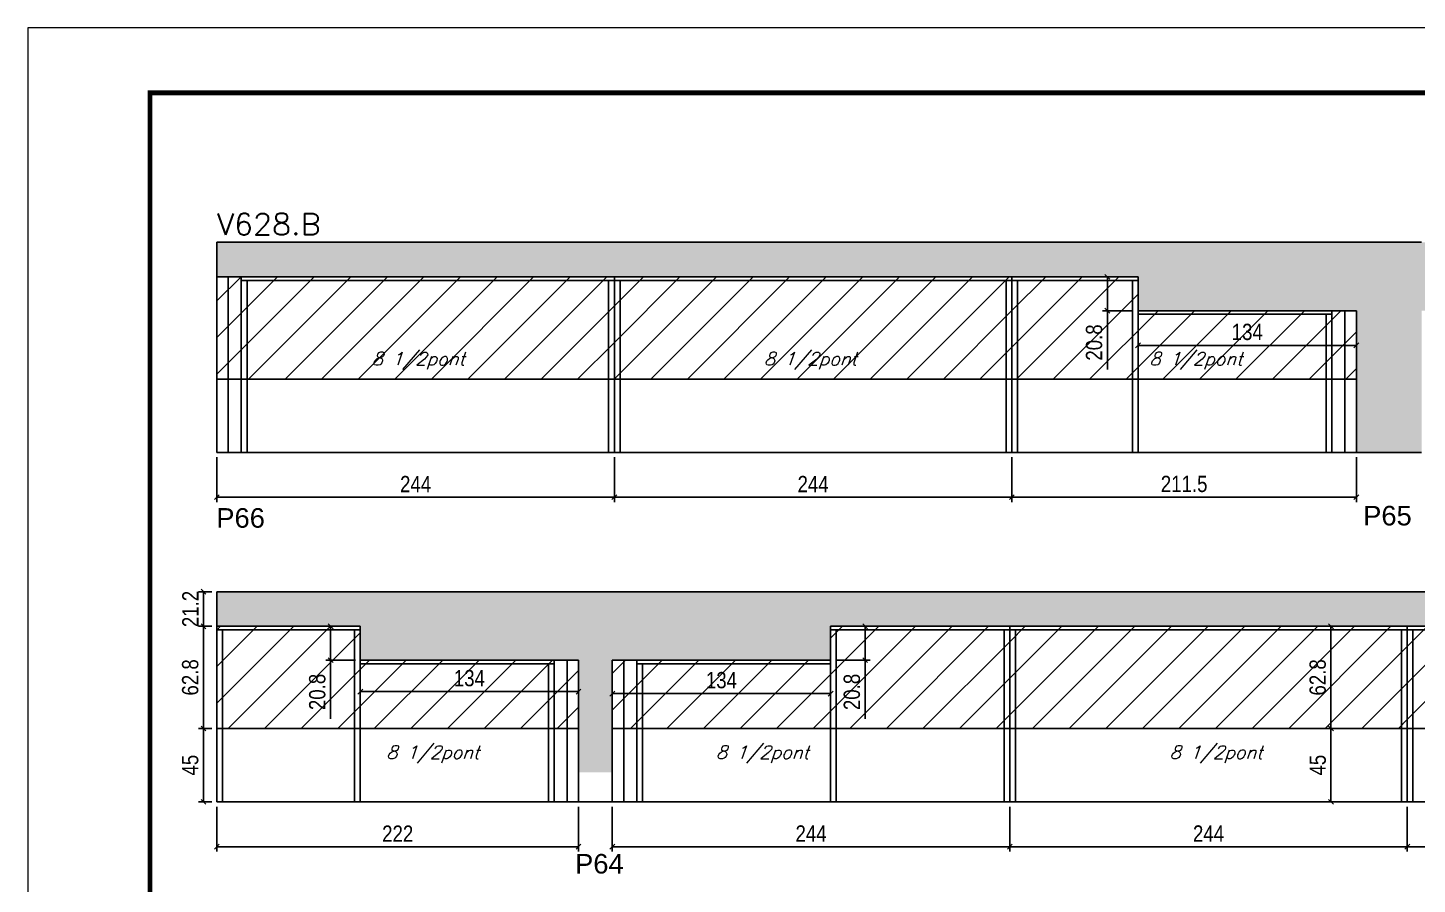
# Model space of a CAD drawing. Extents: x -20960 to -5926, y -2106 to 21915.
# Drawn here: x -12207 to -11354, y 12201 to 12727 of the extents above; entities that cross this region are included whole.
import ezdxf

# ---------------------------------------------------------------- set-up
doc = ezdxf.new("R2010")
doc.units = 0
doc.linetypes.add('DASHED', pattern=[0.75, 0.5, -0.25])
for name, color, linetype in [('5', 5, 'Continuous'), ('COTA', 241, 'Continuous'), ('Painéis', 200, 'Continuous'), ('Reaproveitamento', 251, 'Continuous'), ('SARR_2.2x7', 40, 'Continuous'), ('SARR_3.5x7', 81, 'Continuous'), ('texto', 7, 'Continuous')]:
    doc.layers.add(name, color=color, linetype=linetype)
for name, color, linetype, lineweight in [('Folhas', 255, 'Continuous', 9), ('SARRAFO DE PRESSAO', 251, 'DASHED', 9), ('Texto Seção', 7, 'Continuous', 15)]:
    doc.layers.add(name, color=color, linetype=linetype, lineweight=lineweight)
doc.styles.add('COTA TECNICA', font='techl___.ttf', dxfattribs={"height": 10})
doc.styles.add('REGUA-120', font='ROMANS.shx', dxfattribs={"height": 15})
doc.styles.add('Romans', font='romans.shx')
doc.styles.get("Standard").update_dxf_attribs({"font": 'arial.ttf'})
doc.dimstyles.new('PAINEL', dxfattribs={"dimtxt": 10, "dimasz": 3, "dimexe": 3, "dimexo": 3, "dimgap": 3, "dimtad": 1, "dimdec": 1, "dimzin": 12, "dimdsep": 46, "dimtxsty": 'COTA TECNICA', "dimblk1": 'OBLIQUE', "dimblk2": 'OBLIQUE', "dimsah": 1, "dimcen": 0.9, "dimclrd": 4, "dimclre": 4, "dimclrt": 240, "dimadec": 1, "dimazin": 3, "dimtfac": 1, "dimtdec": 1, "dimtmove": 0, "dimatfit": 3, "dimfxl": 1, "dimtolj": 1, "dimtzin": 12, "dimarcsym": 0})
pattern_1 = [(45, (-13.5, -4594.3), (-11.22532, 11.22532), [])]

# ---------------------------------------------------------------- blocks, each defined once
blk = doc.blocks.new('9999999999')
at = {"layer": 'Folhas'}
blk.add_lwpolyline([(98138.98, 34190.21), (99623.98, 34190.21), (99623.98, 35240.21), (98138.98, 35240.21)], close=True, dxfattribs=at)
at = {"layer": 'Folhas', "color": 30, "const_width": 3}
blk.add_lwpolyline([(98213.98, 34230.21), (99583.98, 34230.21), (99583.98, 35200.21), (98213.98, 35200.21)], close=True, dxfattribs=at)
blk = doc.blocks.new('_Oblique')
at = {"color": 0, "linetype": 'ByBlock', "lineweight": -2}
blk.add_line((-0.5, -0.5), (0.5, 0.5), dxfattribs=at)
blk = doc.blocks.new('*D1142')
at = {"layer": 'COTA', "color": 4, "lineweight": -2, "ltscale": 25, "transparency": 16777216}
for p, q in [((-12090.93, 12463.05), (-12090.93, 12435.51)), ((-11846.93, 12463.05), (-11846.93, 12435.51)), ((-12090.93, 12438.51), (-11846.93, 12438.51))]:
    blk.add_line(p, q, dxfattribs=at)
at = {"layer": 'Defpoints', "color": 0, "ltscale": 25, "transparency": 16777216}
for p in [(-12090.93, 12466.05), (-11846.93, 12466.05), (-11846.93, 12438.51)]:
    blk.add_point(p, dxfattribs=at)
at = {"layer": 'COTA', "color": 4, "lineweight": -2, "ltscale": 25, "transparency": 16777216, "xscale": 3, "yscale": 3, "zscale": 3, "rotation": 180}
blk.add_blockref('_Oblique', (-12090.93, 12438.51), dxfattribs=at)
at = {"layer": 'COTA', "color": 4, "lineweight": -2, "ltscale": 25, "transparency": 16777216, "xscale": 3, "yscale": 3, "zscale": 3}
blk.add_blockref('_Oblique', (-11846.93, 12438.51), dxfattribs=at)
at = {"layer": 'COTA', "color": 240, "ltscale": 25, "transparency": 16777216, "insert": (-11968.93, 12446.58), "char_height": 10, "attachment_point": 5, "style": 'COTA TECNICA'}
blk.add_mtext('\\A1;244', dxfattribs=at)
blk = doc.blocks.new('*D1143')
at = {"layer": 'COTA', "color": 4, "lineweight": -2, "ltscale": 25, "transparency": 16777216}
for p, q in [((-11846.93, 12463.05), (-11846.93, 12435.51)), ((-11602.93, 12463.05), (-11602.93, 12435.51)), ((-11846.93, 12438.51), (-11602.93, 12438.51))]:
    blk.add_line(p, q, dxfattribs=at)
at = {"layer": 'Defpoints', "color": 0, "ltscale": 25, "transparency": 16777216}
for p in [(-11846.93, 12466.05), (-11602.93, 12466.05), (-11602.93, 12438.51)]:
    blk.add_point(p, dxfattribs=at)
at = {"layer": 'COTA', "color": 4, "lineweight": -2, "ltscale": 25, "transparency": 16777216, "xscale": 3, "yscale": 3, "zscale": 3, "rotation": 180}
blk.add_blockref('_Oblique', (-11846.93, 12438.51), dxfattribs=at)
at = {"layer": 'COTA', "color": 4, "lineweight": -2, "ltscale": 25, "transparency": 16777216, "xscale": 3, "yscale": 3, "zscale": 3}
blk.add_blockref('_Oblique', (-11602.93, 12438.51), dxfattribs=at)
at = {"layer": 'COTA', "color": 240, "ltscale": 25, "transparency": 16777216, "insert": (-11724.93, 12446.58), "char_height": 10, "attachment_point": 5, "style": 'COTA TECNICA'}
blk.add_mtext('\\A1;244', dxfattribs=at)
blk = doc.blocks.new('*D1144')
at = {"layer": 'COTA', "color": 4, "lineweight": -2, "ltscale": 25, "transparency": 16777216}
for p, q in [((-11602.93, 12463.05), (-11602.93, 12435.51)), ((-11391.43, 12463.05), (-11391.43, 12435.51)), ((-11602.93, 12438.51), (-11391.43, 12438.51))]:
    blk.add_line(p, q, dxfattribs=at)
at = {"layer": 'Defpoints', "color": 0, "ltscale": 25, "transparency": 16777216}
for p in [(-11602.93, 12466.05), (-11391.43, 12466.05), (-11391.43, 12438.51)]:
    blk.add_point(p, dxfattribs=at)
at = {"layer": 'COTA', "color": 4, "lineweight": -2, "ltscale": 25, "transparency": 16777216, "xscale": 3, "yscale": 3, "zscale": 3, "rotation": 180}
blk.add_blockref('_Oblique', (-11602.93, 12438.51), dxfattribs=at)
at = {"layer": 'COTA', "color": 4, "lineweight": -2, "ltscale": 25, "transparency": 16777216, "xscale": 3, "yscale": 3, "zscale": 3}
blk.add_blockref('_Oblique', (-11391.43, 12438.51), dxfattribs=at)
at = {"layer": 'COTA', "color": 240, "ltscale": 25, "transparency": 16777216, "insert": (-11497.18, 12446.62), "char_height": 10, "attachment_point": 5, "style": 'COTA TECNICA'}
blk.add_mtext('\\A1;211.5', dxfattribs=at)
blk = doc.blocks.new('*D1147')
at = {"layer": 'COTA', "color": 4, "lineweight": -2, "ltscale": 25, "transparency": 16777216}
for p, q in [((-11525.43, 12550.05), (-11525.43, 12528.75)), ((-11391.43, 12550.05), (-11391.43, 12528.75)), ((-11525.43, 12531.75), (-11391.43, 12531.75))]:
    blk.add_line(p, q, dxfattribs=at)
at = {"layer": 'Defpoints', "color": 0, "ltscale": 25, "transparency": 16777216}
for p in [(-11525.43, 12553.05), (-11391.43, 12553.05), (-11391.43, 12531.75)]:
    blk.add_point(p, dxfattribs=at)
at = {"layer": 'COTA', "color": 4, "lineweight": -2, "ltscale": 25, "transparency": 16777216, "xscale": 3, "yscale": 3, "zscale": 3, "rotation": 180}
blk.add_blockref('_Oblique', (-11525.43, 12531.75), dxfattribs=at)
at = {"layer": 'COTA', "color": 4, "lineweight": -2, "ltscale": 25, "transparency": 16777216, "xscale": 3, "yscale": 3, "zscale": 3}
blk.add_blockref('_Oblique', (-11391.43, 12531.75), dxfattribs=at)
at = {"layer": 'COTA', "color": 240, "ltscale": 25, "transparency": 16777216, "insert": (-11458.43, 12539.97), "char_height": 10, "attachment_point": 5, "style": 'COTA TECNICA'}
blk.add_mtext('\\A1;134', dxfattribs=at)
blk = doc.blocks.new('*D1149')
at = {"layer": 'COTA', "color": 4, "lineweight": -2, "ltscale": 25, "transparency": 16777216}
for p, q in [((-11528.43, 12573.85), (-11547.29, 12573.85)), ((-11544.29, 12573.85), (-11544.29, 12553.05)), ((-11528.43, 12553.05), (-11547.29, 12553.05)), ((-11544.29, 12553.05), (-11544.29, 12517))]:
    blk.add_line(p, q, dxfattribs=at)
at = {"layer": 'Defpoints', "color": 0, "ltscale": 25, "transparency": 16777216}
for p in [(-11525.43, 12573.85), (-11544.29, 12553.05), (-11525.43, 12553.05)]:
    blk.add_point(p, dxfattribs=at)
at = {"layer": 'COTA', "color": 4, "lineweight": -2, "ltscale": 25, "transparency": 16777216, "xscale": 3, "yscale": 3, "zscale": 3}
for p, rotation in [((-11544.29, 12573.85), 90), ((-11544.29, 12553.05), 270)]:
    blk.add_blockref('_Oblique', p, dxfattribs=dict(at, rotation=rotation))
at = {"layer": 'COTA', "color": 240, "ltscale": 25, "transparency": 16777216, "insert": (-11552.42, 12533.52), "char_height": 10, "attachment_point": 5, "rotation": 90, "style": 'COTA TECNICA'}
blk.add_mtext('\\A1;20.8', dxfattribs=at)
blk = doc.blocks.new('*D1096')
at = {"layer": 'COTA', "color": 4, "lineweight": -2, "ltscale": 25, "transparency": 16777216}
for p, q in [((-12090.93, 12248.45), (-12090.93, 12220.9)), ((-11868.93, 12248.45), (-11868.93, 12220.9)), ((-12090.93, 12223.9), (-11868.93, 12223.9))]:
    blk.add_line(p, q, dxfattribs=at)
at = {"layer": 'Defpoints', "color": 0, "ltscale": 25, "transparency": 16777216}
for p in [(-12090.93, 12251.45), (-11868.93, 12251.45), (-11868.93, 12223.9)]:
    blk.add_point(p, dxfattribs=at)
at = {"layer": 'COTA', "color": 4, "lineweight": -2, "ltscale": 25, "transparency": 16777216, "xscale": 3, "yscale": 3, "zscale": 3, "rotation": 180}
blk.add_blockref('_Oblique', (-12090.93, 12223.9), dxfattribs=at)
at = {"layer": 'COTA', "color": 4, "lineweight": -2, "ltscale": 25, "transparency": 16777216, "xscale": 3, "yscale": 3, "zscale": 3}
blk.add_blockref('_Oblique', (-11868.93, 12223.9), dxfattribs=at)
at = {"layer": 'COTA', "color": 240, "ltscale": 25, "transparency": 16777216, "insert": (-11979.93, 12231.9), "char_height": 10, "attachment_point": 5, "style": 'COTA TECNICA'}
blk.add_mtext('\\A1;222', dxfattribs=at)
blk = doc.blocks.new('*D1100')
at = {"layer": 'COTA', "color": 4, "lineweight": -2, "ltscale": 25, "transparency": 16777216}
for p, q in [((-12002.93, 12335.45), (-12002.93, 12316.11)), ((-11868.93, 12335.45), (-11868.93, 12316.11)), ((-12002.93, 12319.11), (-11868.93, 12319.11))]:
    blk.add_line(p, q, dxfattribs=at)
at = {"layer": 'Defpoints', "color": 0, "ltscale": 25, "transparency": 16777216}
for p in [(-12002.93, 12338.45), (-11868.93, 12338.45), (-11868.93, 12319.11)]:
    blk.add_point(p, dxfattribs=at)
at = {"layer": 'COTA', "color": 4, "lineweight": -2, "ltscale": 25, "transparency": 16777216, "xscale": 3, "yscale": 3, "zscale": 3, "rotation": 180}
blk.add_blockref('_Oblique', (-12002.93, 12319.11), dxfattribs=at)
at = {"layer": 'COTA', "color": 4, "lineweight": -2, "ltscale": 25, "transparency": 16777216, "xscale": 3, "yscale": 3, "zscale": 3}
blk.add_blockref('_Oblique', (-11868.93, 12319.11), dxfattribs=at)
at = {"layer": 'COTA', "color": 240, "ltscale": 25, "transparency": 16777216, "insert": (-11935.93, 12327.33), "char_height": 10, "attachment_point": 5, "style": 'COTA TECNICA'}
blk.add_mtext('\\A1;134', dxfattribs=at)
blk = doc.blocks.new('*D1102')
at = {"layer": 'COTA', "color": 4, "lineweight": -2, "ltscale": 25, "transparency": 16777216}
for p, q in [((-12005.93, 12359.25), (-12024.14, 12359.25)), ((-12021.14, 12359.25), (-12021.14, 12338.45)), ((-12005.93, 12338.45), (-12024.14, 12338.45)), ((-12021.14, 12338.45), (-12021.14, 12302.4))]:
    blk.add_line(p, q, dxfattribs=at)
at = {"layer": 'Defpoints', "color": 0, "ltscale": 25, "transparency": 16777216}
for p in [(-12002.93, 12359.25), (-12021.14, 12338.45), (-12002.93, 12338.45)]:
    blk.add_point(p, dxfattribs=at)
at = {"layer": 'COTA', "color": 4, "lineweight": -2, "ltscale": 25, "transparency": 16777216, "xscale": 3, "yscale": 3, "zscale": 3}
for p, rotation in [((-12021.14, 12359.25), 90), ((-12021.14, 12338.45), 270)]:
    blk.add_blockref('_Oblique', p, dxfattribs=dict(at, rotation=rotation))
at = {"layer": 'COTA', "color": 240, "ltscale": 25, "transparency": 16777216, "insert": (-12029.27, 12318.92), "char_height": 10, "attachment_point": 5, "rotation": 90, "style": 'COTA TECNICA'}
blk.add_mtext('\\A1;20.8', dxfattribs=at)
blk = doc.blocks.new('*D1108')
at = {"layer": 'COTA', "color": 4, "lineweight": -2, "ltscale": 25, "transparency": 16777216}
for p, q in [((-11848.2, 12248.45), (-11848.2, 12220.9)), ((-11604.2, 12248.45), (-11604.2, 12220.9)), ((-11848.2, 12223.9), (-11604.2, 12223.9))]:
    blk.add_line(p, q, dxfattribs=at)
at = {"layer": 'Defpoints', "color": 0, "ltscale": 25, "transparency": 16777216}
for p in [(-11848.2, 12251.45), (-11604.2, 12251.45), (-11604.2, 12223.9)]:
    blk.add_point(p, dxfattribs=at)
at = {"layer": 'COTA', "color": 4, "lineweight": -2, "ltscale": 25, "transparency": 16777216, "xscale": 3, "yscale": 3, "zscale": 3, "rotation": 180}
blk.add_blockref('_Oblique', (-11848.2, 12223.9), dxfattribs=at)
at = {"layer": 'COTA', "color": 4, "lineweight": -2, "ltscale": 25, "transparency": 16777216, "xscale": 3, "yscale": 3, "zscale": 3}
blk.add_blockref('_Oblique', (-11604.2, 12223.9), dxfattribs=at)
at = {"layer": 'COTA', "color": 240, "ltscale": 25, "transparency": 16777216, "insert": (-11726.2, 12231.98), "char_height": 10, "attachment_point": 5, "style": 'COTA TECNICA'}
blk.add_mtext('\\A1;244', dxfattribs=at)
blk = doc.blocks.new('*D1109')
at = {"layer": 'COTA', "color": 4, "lineweight": -2, "ltscale": 25, "transparency": 16777216}
for p, q in [((-11604.2, 12248.45), (-11604.2, 12220.9)), ((-11360.2, 12248.45), (-11360.2, 12220.9)), ((-11604.2, 12223.9), (-11360.2, 12223.9))]:
    blk.add_line(p, q, dxfattribs=at)
at = {"layer": 'Defpoints', "color": 0, "ltscale": 25, "transparency": 16777216}
for p in [(-11604.2, 12251.45), (-11360.2, 12251.45), (-11360.2, 12223.9)]:
    blk.add_point(p, dxfattribs=at)
at = {"layer": 'COTA', "color": 4, "lineweight": -2, "ltscale": 25, "transparency": 16777216, "xscale": 3, "yscale": 3, "zscale": 3, "rotation": 180}
blk.add_blockref('_Oblique', (-11604.2, 12223.9), dxfattribs=at)
at = {"layer": 'COTA', "color": 4, "lineweight": -2, "ltscale": 25, "transparency": 16777216, "xscale": 3, "yscale": 3, "zscale": 3}
blk.add_blockref('_Oblique', (-11360.2, 12223.9), dxfattribs=at)
at = {"layer": 'COTA', "color": 240, "ltscale": 25, "transparency": 16777216, "insert": (-11482.2, 12231.98), "char_height": 10, "attachment_point": 5, "style": 'COTA TECNICA'}
blk.add_mtext('\\A1;244', dxfattribs=at)
blk = doc.blocks.new('*D1110')
at = {"layer": 'COTA', "color": 4, "lineweight": -2, "ltscale": 25, "transparency": 16777216}
for p, q in [((-11360.2, 12248.45), (-11360.2, 12220.9)), ((-11138.2, 12248.45), (-11138.2, 12220.9)), ((-11360.2, 12223.9), (-11138.2, 12223.9))]:
    blk.add_line(p, q, dxfattribs=at)
at = {"layer": 'Defpoints', "color": 0, "ltscale": 25, "transparency": 16777216}
for p in [(-11360.2, 12251.45), (-11138.2, 12251.45), (-11138.2, 12223.9)]:
    blk.add_point(p, dxfattribs=at)
at = {"layer": 'COTA', "color": 4, "lineweight": -2, "ltscale": 25, "transparency": 16777216, "xscale": 3, "yscale": 3, "zscale": 3, "rotation": 180}
blk.add_blockref('_Oblique', (-11360.2, 12223.9), dxfattribs=at)
at = {"layer": 'COTA', "color": 4, "lineweight": -2, "ltscale": 25, "transparency": 16777216, "xscale": 3, "yscale": 3, "zscale": 3}
blk.add_blockref('_Oblique', (-11138.2, 12223.9), dxfattribs=at)
at = {"layer": 'COTA', "color": 240, "ltscale": 25, "transparency": 16777216, "insert": (-11249.2, 12231.9), "char_height": 10, "attachment_point": 5, "style": 'COTA TECNICA'}
blk.add_mtext('\\A1;222', dxfattribs=at)
blk = doc.blocks.new('*D1111')
at = {"layer": 'COTA', "color": 4, "lineweight": -2, "ltscale": 25, "transparency": 16777216}
for p, q in [((-11848.2, 12335.45), (-11848.2, 12314.88)), ((-11714.2, 12335.45), (-11714.2, 12314.88)), ((-11848.2, 12317.88), (-11714.2, 12317.88))]:
    blk.add_line(p, q, dxfattribs=at)
at = {"layer": 'Defpoints', "color": 0, "ltscale": 25, "transparency": 16777216}
for p in [(-11848.2, 12338.45), (-11714.2, 12338.45), (-11714.2, 12317.88)]:
    blk.add_point(p, dxfattribs=at)
at = {"layer": 'COTA', "color": 4, "lineweight": -2, "ltscale": 25, "transparency": 16777216, "xscale": 3, "yscale": 3, "zscale": 3, "rotation": 180}
blk.add_blockref('_Oblique', (-11848.2, 12317.88), dxfattribs=at)
at = {"layer": 'COTA', "color": 4, "lineweight": -2, "ltscale": 25, "transparency": 16777216, "xscale": 3, "yscale": 3, "zscale": 3}
blk.add_blockref('_Oblique', (-11714.2, 12317.88), dxfattribs=at)
at = {"layer": 'COTA', "color": 240, "ltscale": 25, "transparency": 16777216, "insert": (-11781.2, 12326.1), "char_height": 10, "attachment_point": 5, "style": 'COTA TECNICA'}
blk.add_mtext('\\A1;134', dxfattribs=at)
blk = doc.blocks.new('*D1112')
at = {"layer": 'COTA', "color": 4, "lineweight": -2, "ltscale": 25, "transparency": 16777216}
for p, q in [((-11711.2, 12359.25), (-11689.99, 12359.25)), ((-11692.99, 12359.25), (-11692.99, 12338.45)), ((-11711.2, 12338.45), (-11689.99, 12338.45)), ((-11692.99, 12338.45), (-11692.99, 12302.4))]:
    blk.add_line(p, q, dxfattribs=at)
at = {"layer": 'Defpoints', "color": 0, "ltscale": 25, "transparency": 16777216}
for p in [(-11714.2, 12359.25), (-11714.2, 12338.45), (-11692.99, 12338.45)]:
    blk.add_point(p, dxfattribs=at)
at = {"layer": 'COTA', "color": 4, "lineweight": -2, "ltscale": 25, "transparency": 16777216, "xscale": 3, "yscale": 3, "zscale": 3}
for p, rotation in [((-11692.99, 12359.25), 90), ((-11692.99, 12338.45), 270)]:
    blk.add_blockref('_Oblique', p, dxfattribs=dict(at, rotation=rotation))
at = {"layer": 'COTA', "color": 240, "ltscale": 25, "transparency": 16777216, "insert": (-11701.11, 12318.92), "char_height": 10, "attachment_point": 5, "rotation": 90, "style": 'COTA TECNICA'}
blk.add_mtext('\\A1;20.8', dxfattribs=at)
blk = doc.blocks.new('*D1121')
at = {"layer": 'COTA', "color": 4, "lineweight": -2, "ltscale": 25, "transparency": 16777216}
for p, q in [((-11423.2, 12296.45), (-11404.03, 12296.45)), ((-11407.03, 12251.45), (-11407.03, 12296.45)), ((-11423.2, 12251.45), (-11404.03, 12251.45))]:
    blk.add_line(p, q, dxfattribs=at)
at = {"layer": 'Defpoints', "color": 0, "ltscale": 25, "transparency": 16777216}
for p in [(-11426.2, 12296.45), (-11407.03, 12296.45), (-11426.2, 12251.45)]:
    blk.add_point(p, dxfattribs=at)
at = {"layer": 'COTA', "color": 4, "lineweight": -2, "ltscale": 25, "transparency": 16777216, "xscale": 3, "yscale": 3, "zscale": 3}
for p, rotation in [((-11407.03, 12296.45), 90), ((-11407.03, 12251.45), 270)]:
    blk.add_blockref('_Oblique', p, dxfattribs=dict(at, rotation=rotation))
at = {"layer": 'COTA', "color": 240, "ltscale": 25, "transparency": 16777216, "insert": (-11415.14, 12273.95), "char_height": 10, "attachment_point": 5, "rotation": 90, "style": 'COTA TECNICA'}
blk.add_mtext('\\A1;45', dxfattribs=at)
blk = doc.blocks.new('*D1122')
at = {"layer": 'COTA', "color": 4, "lineweight": -2, "ltscale": 25, "transparency": 16777216}
for p, q in [((-11410.03, 12359.25), (-11410.03, 12359.25)), ((-11407.03, 12296.45), (-11407.03, 12359.25)), ((-11423.2, 12296.45), (-11404.03, 12296.45))]:
    blk.add_line(p, q, dxfattribs=at)
at = {"layer": 'Defpoints', "color": 0, "ltscale": 25, "transparency": 16777216}
for p in [(-11407.03, 12359.25), (-11407.03, 12359.25), (-11426.2, 12296.45)]:
    blk.add_point(p, dxfattribs=at)
at = {"layer": 'COTA', "color": 4, "lineweight": -2, "ltscale": 25, "transparency": 16777216, "xscale": 3, "yscale": 3, "zscale": 3}
for p, rotation in [((-11407.03, 12359.25), 90), ((-11407.03, 12296.45), 270)]:
    blk.add_blockref('_Oblique', p, dxfattribs=dict(at, rotation=rotation))
at = {"layer": 'COTA', "color": 240, "ltscale": 25, "transparency": 16777216, "insert": (-11415.15, 12327.85), "char_height": 10, "attachment_point": 5, "rotation": 90, "style": 'COTA TECNICA'}
blk.add_mtext('\\A1;62.8', dxfattribs=at)
blk = doc.blocks.new('*D1123')
at = {"layer": 'COTA', "color": 4, "lineweight": -2, "ltscale": 25, "transparency": 16777216}
for p, q in [((-12093.93, 12296.45), (-12102.14, 12296.45)), ((-12099.14, 12251.45), (-12099.14, 12296.45)), ((-12093.93, 12251.45), (-12102.14, 12251.45))]:
    blk.add_line(p, q, dxfattribs=at)
at = {"layer": 'Defpoints', "color": 0, "ltscale": 25, "transparency": 16777216}
for p in [(-12099.14, 12296.45), (-12090.93, 12296.45), (-12090.93, 12251.45)]:
    blk.add_point(p, dxfattribs=at)
at = {"layer": 'COTA', "color": 4, "lineweight": -2, "ltscale": 25, "transparency": 16777216, "xscale": 3, "yscale": 3, "zscale": 3}
for p, rotation in [((-12099.14, 12296.45), 90), ((-12099.14, 12251.45), 270)]:
    blk.add_blockref('_Oblique', p, dxfattribs=dict(at, rotation=rotation))
at = {"layer": 'COTA', "color": 240, "ltscale": 25, "transparency": 16777216, "insert": (-12107.25, 12273.95), "char_height": 10, "attachment_point": 5, "rotation": 90, "style": 'COTA TECNICA'}
blk.add_mtext('\\A1;45', dxfattribs=at)
blk = doc.blocks.new('*D1124')
at = {"layer": 'COTA', "color": 4, "lineweight": -2, "ltscale": 25, "transparency": 16777216}
for p, q in [((-12093.93, 12359.25), (-12102.14, 12359.25)), ((-12099.14, 12296.45), (-12099.14, 12359.25)), ((-12093.93, 12296.45), (-12102.14, 12296.45))]:
    blk.add_line(p, q, dxfattribs=at)
at = {"layer": 'Defpoints', "color": 0, "ltscale": 25, "transparency": 16777216}
for p in [(-12099.14, 12359.25), (-12090.93, 12359.25), (-12090.93, 12296.45)]:
    blk.add_point(p, dxfattribs=at)
at = {"layer": 'COTA', "color": 4, "lineweight": -2, "ltscale": 25, "transparency": 16777216, "xscale": 3, "yscale": 3, "zscale": 3}
for p, rotation in [((-12099.14, 12359.25), 90), ((-12099.14, 12296.45), 270)]:
    blk.add_blockref('_Oblique', p, dxfattribs=dict(at, rotation=rotation))
at = {"layer": 'COTA', "color": 240, "ltscale": 25, "transparency": 16777216, "insert": (-12107.26, 12327.85), "char_height": 10, "attachment_point": 5, "rotation": 90, "style": 'COTA TECNICA'}
blk.add_mtext('\\A1;62.8', dxfattribs=at)
blk = doc.blocks.new('*D1125')
at = {"layer": 'COTA', "color": 4, "lineweight": -2, "ltscale": 25, "transparency": 16777216}
for p, q in [((-12093.93, 12380.45), (-12102.14, 12380.45)), ((-12099.14, 12359.25), (-12099.14, 12380.45)), ((-12093.93, 12359.25), (-12102.14, 12359.25))]:
    blk.add_line(p, q, dxfattribs=at)
at = {"layer": 'Defpoints', "color": 0, "ltscale": 25, "transparency": 16777216}
for p in [(-12099.14, 12380.45), (-12090.93, 12380.45), (-12090.93, 12359.25)]:
    blk.add_point(p, dxfattribs=at)
at = {"layer": 'COTA', "color": 4, "lineweight": -2, "ltscale": 25, "transparency": 16777216, "xscale": 3, "yscale": 3, "zscale": 3}
for p, rotation in [((-12099.14, 12380.45), 90), ((-12099.14, 12359.25), 270)]:
    blk.add_blockref('_Oblique', p, dxfattribs=dict(at, rotation=rotation))
at = {"layer": 'COTA', "color": 240, "ltscale": 25, "transparency": 16777216, "insert": (-12107.2, 12369.85), "char_height": 10, "attachment_point": 5, "rotation": 90, "style": 'COTA TECNICA'}
blk.add_mtext('\\A1;21.2', dxfattribs=at)

msp = doc.modelspace()

# ---------------------------------------------------------------- hatches: boundary and pattern name
at = {"layer": 'COTA', "linetype": 'ByBlock'}
h = msp.add_hatch(dxfattribs=at)
h.set_pattern_fill('AR-CONC', color=256, scale=0.03)
h.set_pattern_definition([(50, (-151012.308, -19188.6024), (5.46554007, -0.47817257), [0.5715, -6.2865]), (355, (-151012.308, -19188.6024), (-1.05730264, 5.73170536), [0.4572, -5.02921753]), (100.4514447, (-151011.8526, -19188.6423), (4.40823741, 5.25353256), [0.48570026, -5.34270734]), (46.1842, (-151012.308, -19187.0784), (8.13237123, -1.26126984), [0.85725, -9.42975]), (96.6355576, (-151011.63, -19187.1835), (7.122124, 7.42278374), [0.7285507, -8.01406824]), (351.184151, (-151012.308, -19187.0784), (7.122124, 7.42278374), [0.685799, -7.54379196]), (21, (-151011.546, -19187.4594), (4.54843174, -3.06795595), [0.5715, -6.2865]), (326, (-151011.546, -19187.4594), (1.85406085, 5.52563898), [0.4572, -5.0292]), (71.451445, (-151011.167, -19187.715), (6.40249258, 2.45768307), [0.48570026, -5.34269813]), (37.5, (-151012.308, -19188.6024), (0.092658098, 2.536651166), [0, -4.96824, 0, -5.1054, 0, -5.04825]), (7.5, (-151012.308, -19188.6024), (2.004589875, 3.005417245), [0, -2.91084, 0, -4.85394, 0, -1.92405]), (327.5, (-151014.0073, -19188.6024), (4.067717855, -0.17186232), [0, -1.905, 0, -5.9436, 0, -7.8867]), (317.5, (-151014.7693, -19188.6024), (4.44387544, 0.76279473), [0, -2.4765, 0, -3.94716, 0, -5.6007])])
h.paths.add_polyline_path([(-11391.43, 12595.05), (-11525.43, 12595.05), (-12090.93, 12595.05), (-12090.93, 12573.85), (-11525.43, 12573.85), (-11525.43, 12553.05), (-11391.43, 12553.05), (-11391.43, 12466.05), (-11351.43, 12466.05), (-11351.43, 12553.05), (-11217.43, 12553.05), (-11217.43, 12573.85), (-10863.43, 12573.85), (-10863.43, 12573.85), (-10863.43, 12595.05), (-11217.43, 12595.05), (-11351.43, 12595.05)])
h = msp.add_hatch(dxfattribs=at)
h.set_pattern_fill('AR-CONC', color=256, scale=0.03)
h.set_pattern_definition([(50, (-152531.963, -17181.139), (5.46554007, -0.47817257), [0.5715, -6.2865]), (355, (-152531.963, -17181.139), (-1.05730264, 5.73170536), [0.4572, -5.02921753]), (100.4514447, (-152531.5074, -17181.179), (4.40823741, 5.25353256), [0.48570026, -5.34270734]), (46.1842, (-152531.963, -17179.615), (8.13237123, -1.26126984), [0.85725, -9.42975]), (96.6355576, (-152531.285, -17179.72), (7.122124, 7.42278374), [0.7285507, -8.01406824]), (351.184151, (-152531.963, -17179.615), (7.122124, 7.42278374), [0.685799, -7.54379196]), (21, (-152531.201, -17179.996), (4.54843174, -3.06795595), [0.5715, -6.2865]), (326, (-152531.201, -17179.996), (1.85406085, 5.52563898), [0.4572, -5.0292]), (71.451445, (-152530.822, -17180.252), (6.40249258, 2.45768307), [0.48570026, -5.34269813]), (37.5, (-152531.9629, -17181.1391), (0.092658098, 2.536651166), [0, -4.96824, 0, -5.1054, 0, -5.04825]), (7.5, (-152531.963, -17181.1391), (2.004589875, 3.005417245), [0, -2.91084, 0, -4.85394, 0, -1.92405]), (327.5, (-152533.6622, -17181.1391), (4.067717855, -0.17186232), [0, -1.905, 0, -5.9436, 0, -7.8867]), (317.5, (-152534.424, -17181.139), (4.44387544, 0.76279473), [0, -2.4765, 0, -3.94716, 0, -5.6007])])
h.paths.add_polyline_path([(-12090.93, 12380.45), (-12090.93, 12359.25), (-12002.93, 12359.25), (-12002.93, 12338.45), (-11868.93, 12338.45), (-11868.93, 12269.45), (-11848.2, 12269.45), (-11848.2, 12338.45), (-11714.2, 12338.45), (-11714.2, 12357.05), (-11714.2, 12359.25), (-11272.2, 12359.25), (-11272.2, 12338.45), (-11138.2, 12338.45), (-11138.2, 12380.45)])
h.paths.add_polyline_path([(-11286.29, 12332.14), (-11286.29, 12366.07), (-11306.87, 12366.07), (-11306.87, 12332.14)], flags=25)
at = {"layer": 'Reaproveitamento'}
h = msp.add_hatch(dxfattribs=at)
h.set_pattern_fill('ANSI31', color=256, scale=5)
h.set_pattern_definition(pattern_1)
h.paths.add_polyline_path([(-11846.93, 12511.05), (-11846.93, 12573.85), (-12090.93, 12573.85), (-12090.93, 12511.05)])
h = msp.add_hatch(dxfattribs=at)
h.set_pattern_fill('ANSI31', color=256, scale=5)
h.set_pattern_definition(pattern_1)
h.paths.add_polyline_path([(-11846.93, 12511.05), (-11602.93, 12511.05), (-11602.93, 12573.85), (-11846.93, 12573.85)])
h = msp.add_hatch(dxfattribs=at)
h.set_pattern_fill('ANSI31', color=256, scale=5)
h.set_pattern_definition(pattern_1)
h.paths.add_polyline_path([(-11602.93, 12511.05), (-11391.43, 12511.05), (-11391.43, 12553.05), (-11525.43, 12553.05), (-11525.43, 12573.85), (-11602.93, 12573.85)])
h = msp.add_hatch(dxfattribs=at)
h.set_pattern_fill('ANSI31', color=256, scale=5)
h.set_pattern_definition(pattern_1)
h.paths.add_polyline_path([(-12090.93, 12296.45), (-11868.93, 12296.45), (-11868.93, 12338.45), (-12002.93, 12338.45), (-12002.93, 12359.25), (-12090.93, 12359.25)])
h = msp.add_hatch(dxfattribs=at)
h.set_pattern_fill('ANSI31', color=256, scale=5)
h.set_pattern_definition(pattern_1)
h.paths.add_polyline_path([(-11604.2, 12296.45), (-11604.2, 12359.25), (-11714.2, 12359.25), (-11714.2, 12338.45), (-11848.2, 12338.45), (-11848.2, 12296.45)])
h = msp.add_hatch(dxfattribs=at)
h.set_pattern_fill('ANSI31', color=256, scale=5)
h.set_pattern_definition(pattern_1)
h.paths.add_polyline_path([(-11360.2, 12296.45), (-11360.2, 12359.25), (-11604.2, 12359.25), (-11604.2, 12296.45)])
h = msp.add_hatch(dxfattribs=at)
h.set_pattern_fill('ANSI31', color=256, scale=5)
h.set_pattern_definition(pattern_1)
h.paths.add_polyline_path([(-11138.2, 12296.45), (-11138.2, 12338.45), (-11272.2, 12338.45), (-11272.2, 12359.25), (-11360.2, 12359.25), (-11360.2, 12296.45)])

# ---------------------------------------------------------------- linework, layer by layer
at = {"layer": 'COTA', "linetype": 'ByBlock'}
for p, q in [((-12090.93, 12595.05), (-11525.43, 12595.05)), ((-12090.93, 12573.85), (-12090.93, 12595.05)), ((-11525.43, 12595.05), (-11391.43, 12595.05)), ((-11391.43, 12595.05), (-11351.43, 12595.05)), ((-11391.43, 12466.05), (-11351.43, 12466.05)), ((-12090.93, 12380.45), (-11138.2, 12380.45)), ((-12090.93, 12359.25), (-12090.93, 12380.45)), ((-11868.93, 12251.45), (-11848.2, 12251.45))]:
    msp.add_line(p, q, dxfattribs=at)
at = {"layer": 'Painéis'}
for p, q in [((-12090.93, 12573.85), (-11525.43, 12573.85)), ((-11525.43, 12553.05), (-11391.43, 12553.05)), ((-12090.93, 12511.05), (-11391.43, 12511.05)), ((-12090.93, 12466.05), (-11525.43, 12466.05)), ((-11525.43, 12466.05), (-11391.43, 12466.05)), ((-12090.93, 12359.25), (-12002.93, 12359.25)), ((-11714.2, 12359.25), (-11272.2, 12359.25)), ((-12002.93, 12338.45), (-11868.93, 12338.45)), ((-11848.2, 12338.45), (-11714.2, 12338.45)), ((-12090.93, 12296.45), (-11868.93, 12296.45)), ((-11848.2, 12296.45), (-11138.2, 12296.45)), ((-12090.93, 12251.45), (-12002.93, 12251.45)), ((-12002.93, 12251.45), (-11868.93, 12251.45)), ((-11848.2, 12251.45), (-11714.2, 12251.45)), ((-11714.2, 12251.45), (-11138.2, 12251.45))]:
    msp.add_line(p, q, dxfattribs=at)
at = {"layer": 'Painéis', "ltscale": 25}
for p, q in [((-12090.93, 12466.05), (-12090.93, 12573.85)), ((-11846.93, 12466.05), (-11846.93, 12573.85)), ((-11602.93, 12466.05), (-11602.93, 12573.85)), ((-11525.43, 12573.85), (-11525.43, 12553.05)), ((-11391.43, 12553.05), (-11391.43, 12466.05)), ((-12090.93, 12359.25), (-12090.93, 12251.45)), ((-12002.93, 12359.25), (-12002.93, 12338.45)), ((-11714.2, 12359.25), (-11714.2, 12338.45)), ((-11604.2, 12359.25), (-11604.2, 12251.45)), ((-11360.2, 12359.25), (-11360.2, 12251.45)), ((-11868.93, 12338.45), (-11868.93, 12251.45)), ((-11848.2, 12338.45), (-11848.2, 12251.45))]:
    msp.add_line(p, q, dxfattribs=at)
at = {"layer": 'SARR_2.2x7', "linetype": 'Continuous'}
for p, q in [((-12083.93, 12466.05), (-12083.93, 12573.85)), ((-12075.93, 12571.65), (-11846.93, 12571.65)), ((-11846.93, 12571.65), (-11602.93, 12571.65)), ((-11602.93, 12571.65), (-11525.43, 12571.65)), ((-11525.43, 12550.85), (-11406.43, 12550.85)), ((-11398.43, 12553.05), (-11398.43, 12466.05)), ((-12090.93, 12357.05), (-12002.93, 12357.05)), ((-11714.2, 12357.05), (-11604.2, 12357.05)), ((-11604.2, 12357.05), (-11360.2, 12357.05)), ((-11360.2, 12357.05), (-11272.2, 12357.05)), ((-12002.93, 12336.25), (-11883.93, 12336.25)), ((-11875.93, 12338.45), (-11875.93, 12251.45)), ((-11841.2, 12338.45), (-11841.2, 12251.45)), ((-11833.2, 12336.25), (-11714.2, 12336.25))]:
    msp.add_line(p, q, dxfattribs=at)
at = {"layer": 'SARR_3.5x7'}
for p, q in [((-12075.93, 12466.05), (-12075.93, 12573.85)), ((-12072.43, 12466.05), (-12072.43, 12571.65)), ((-11850.43, 12571.65), (-11850.43, 12466.05)), ((-11846.93, 12571.65), (-11846.93, 12466.05)), ((-11843.43, 12571.65), (-11843.43, 12466.05)), ((-11606.43, 12571.65), (-11606.43, 12466.05)), ((-11602.93, 12571.65), (-11602.93, 12466.05)), ((-11599.43, 12571.65), (-11599.43, 12466.05)), ((-11528.93, 12571.66), (-11528.93, 12466.06)), ((-11525.43, 12571.66), (-11525.43, 12466.06)), ((-11409.93, 12550.85), (-11409.93, 12466.05)), ((-11406.43, 12553.05), (-11406.43, 12466.05)), ((-12090.93, 12357.05), (-12090.93, 12251.45)), ((-12087.43, 12357.05), (-12087.43, 12251.45)), ((-12006.43, 12357.05), (-12006.43, 12251.45)), ((-12002.93, 12357.05), (-12002.93, 12251.45)), ((-11714.2, 12357.05), (-11714.2, 12251.45)), ((-11710.7, 12357.05), (-11710.7, 12251.45)), ((-11607.7, 12357.05), (-11607.7, 12251.45)), ((-11604.2, 12357.05), (-11604.2, 12251.45)), ((-11600.7, 12357.05), (-11600.7, 12251.45)), ((-11363.7, 12357.05), (-11363.7, 12251.45)), ((-11360.2, 12357.05), (-11360.2, 12251.45)), ((-11356.7, 12357.05), (-11356.7, 12251.45)), ((-11887.43, 12336.25), (-11887.43, 12251.45)), ((-11883.93, 12338.45), (-11883.93, 12251.45)), ((-11833.2, 12338.45), (-11833.2, 12251.45)), ((-11829.7, 12336.25), (-11829.7, 12251.45))]:
    msp.add_line(p, q, dxfattribs=at)
at = {"layer": 'SARR_3.5x7', "ltscale": 25}
for p, q in [((-12075.93, 12466.05), (-12072.43, 12466.05)), ((-11850.43, 12466.05), (-11846.93, 12466.05)), ((-11846.93, 12466.05), (-11843.43, 12466.05)), ((-11606.43, 12466.05), (-11602.93, 12466.05)), ((-11602.93, 12466.05), (-11599.43, 12466.05)), ((-11528.93, 12466.05), (-11525.43, 12466.05)), ((-11409.93, 12466.05), (-11406.43, 12466.05)), ((-12090.93, 12251.45), (-12087.43, 12251.45)), ((-12006.43, 12251.45), (-12002.93, 12251.45)), ((-11887.43, 12251.45), (-11883.93, 12251.45)), ((-11833.2, 12251.45), (-11829.7, 12251.45)), ((-11714.2, 12251.45), (-11710.7, 12251.45)), ((-11607.7, 12251.45), (-11604.2, 12251.45)), ((-11604.2, 12251.45), (-11600.7, 12251.45)), ((-11363.7, 12251.45), (-11360.2, 12251.45)), ((-11360.2, 12251.45), (-11356.7, 12251.45))]:
    msp.add_line(p, q, dxfattribs=at)

# ---------------------------------------------------------------- block references
at = {"layer": 'SARRAFO DE PRESSAO', "color": 6, "linetype": 'ByBlock'}
msp.add_blockref('9999999999', (-110345.98, -22513.42), dxfattribs=at)

# ---------------------------------------------------------------- texts
at = {"layer": '5', "linetype": 'Continuous'}
for s, p in [('P66', (-12091.28, 12419.78)), ('P65', (-11387.28, 12421.2)), ('P64', (-11871.04, 12207.41))]:
    msp.add_text(s, height=12, rotation=0.00004, dxfattribs=at).set_placement(p)
at = {"layer": 'texto', "color": 2, "char_height": 8, "attachment_point": 5, "style": 'Romans'}
for insert in [(-11967.35, 12522.18), (-11726.62, 12522.18), (-11490, 12522.18), (-11958.42, 12280.58), (-11756.1, 12280.58), (-11477.62, 12280.58)]:
    msp.add_mtext('{\\Q19;\\C256;8 1/2pont}', dxfattribs=dict(at, insert=insert))
at = {"layer": 'Texto Seção', "style": 'REGUA-120', "width": 1.05}
msp.add_text('V628.B', height=13, dxfattribs=at).set_placement((-12090.95, 12599.66))

# ---------------------------------------------------------------- dimensions: what is measured, and where the dimension line sits
at = {"layer": 'COTA', "ltscale": 25}
for base, p1, p2, picture, middle in [((-11544.29, 12553.05), (-11525.43, 12573.85), (-11525.43, 12553.05), '*D1149', (-11552.42, 12533.52)), ((-12021.14, 12338.45), (-12002.93, 12359.25), (-12002.93, 12338.45), '*D1102', (-12029.27, 12318.92)), ((-11692.99, 12338.45), (-11714.2, 12359.25), (-11714.2, 12338.45), '*D1112', (-11701.11, 12318.92)), ((-12099.14, 12296.45), (-12090.93, 12251.45), (-12090.93, 12296.45), '*D1123', (-12107.25, 12273.95)), ((-11407.03, 12296.45), (-11426.2, 12251.45), (-11426.2, 12296.45), '*D1121', (-11415.14, 12273.95))]:
    dim = msp.add_linear_dim(base=base, p1=p1, p2=p2, angle=90, dimstyle='PAINEL', dxfattribs=at)
    dim.commit()
    dim.dimension.update_dxf_attribs({"geometry": picture, "text_midpoint": middle})
for base, p1, p2, picture, middle in [((-11391.43, 12531.75), (-11525.43, 12553.05), (-11391.43, 12553.05), '*D1147', (-11458.43, 12539.97)), ((-11846.93, 12438.51), (-12090.93, 12466.05), (-11846.93, 12466.05), '*D1142', (-11968.93, 12446.58)), ((-11868.93, 12319.11), (-12002.93, 12338.45), (-11868.93, 12338.45), '*D1100', (-11935.93, 12327.33)), ((-11714.2, 12317.88), (-11848.2, 12338.45), (-11714.2, 12338.45), '*D1111', (-11781.2, 12326.1))]:
    dim = msp.add_linear_dim(base=base, p1=p1, p2=p2, dimstyle='PAINEL', dxfattribs=at)
    dim.commit()
    dim.dimension.update_dxf_attribs({"geometry": picture, "text_midpoint": middle})
for base, p1, p2, picture, middle in [((-11602.93, 12438.51), (-11846.93, 12466.05), (-11602.93, 12466.05), '*D1143', (-11724.93, 12446.58)), ((-11391.43, 12438.51), (-11602.93, 12466.05), (-11391.43, 12466.05), '*D1144', (-11497.18, 12446.62)), ((-11868.93, 12223.9), (-12090.93, 12251.45), (-11868.93, 12251.45), '*D1096', (-11979.93, 12231.9)), ((-11604.2, 12223.9), (-11848.2, 12251.45), (-11604.2, 12251.45), '*D1108', (-11726.2, 12231.98)), ((-11360.2, 12223.9), (-11604.2, 12251.45), (-11360.2, 12251.45), '*D1109', (-11482.2, 12231.98)), ((-11138.2, 12223.9), (-11360.2, 12251.45), (-11138.2, 12251.45), '*D1110', (-11249.2, 12231.9))]:
    dim = msp.add_linear_dim(base=base, p1=p1, p2=p2, dimstyle='PAINEL', override={"dimtmove": 1}, dxfattribs=at)
    dim.commit()
    dim.dimension.update_dxf_attribs({"geometry": picture, "text_midpoint": middle})
dim = msp.add_linear_dim(base=(-12099.14, 12380.45), p1=(-12090.93, 12359.25), p2=(-12090.93, 12380.45), angle=90, dimstyle='PAINEL', dxfattribs=at)
dim.commit()
dim.dimension.update_dxf_attribs({"geometry": '*D1125', "text_midpoint": (-12099.14, 12369.85), "dimtype": 160})
for base, p1, p2, picture, middle in [((-12099.14, 12359.25), (-12090.93, 12296.45), (-12090.93, 12359.25), '*D1124', (-12107.26, 12327.85)), ((-11407.03, 12359.25), (-11426.2, 12296.45), (-11407.03, 12359.25), '*D1122', (-11415.15, 12327.85))]:
    dim = msp.add_linear_dim(base=base, p1=p1, p2=p2, angle=90, dimstyle='PAINEL', override={"dimtmove": 1}, dxfattribs=at)
    dim.commit()
    dim.dimension.update_dxf_attribs({"geometry": picture, "text_midpoint": middle})

doc.saveas('drawing.dxf')
